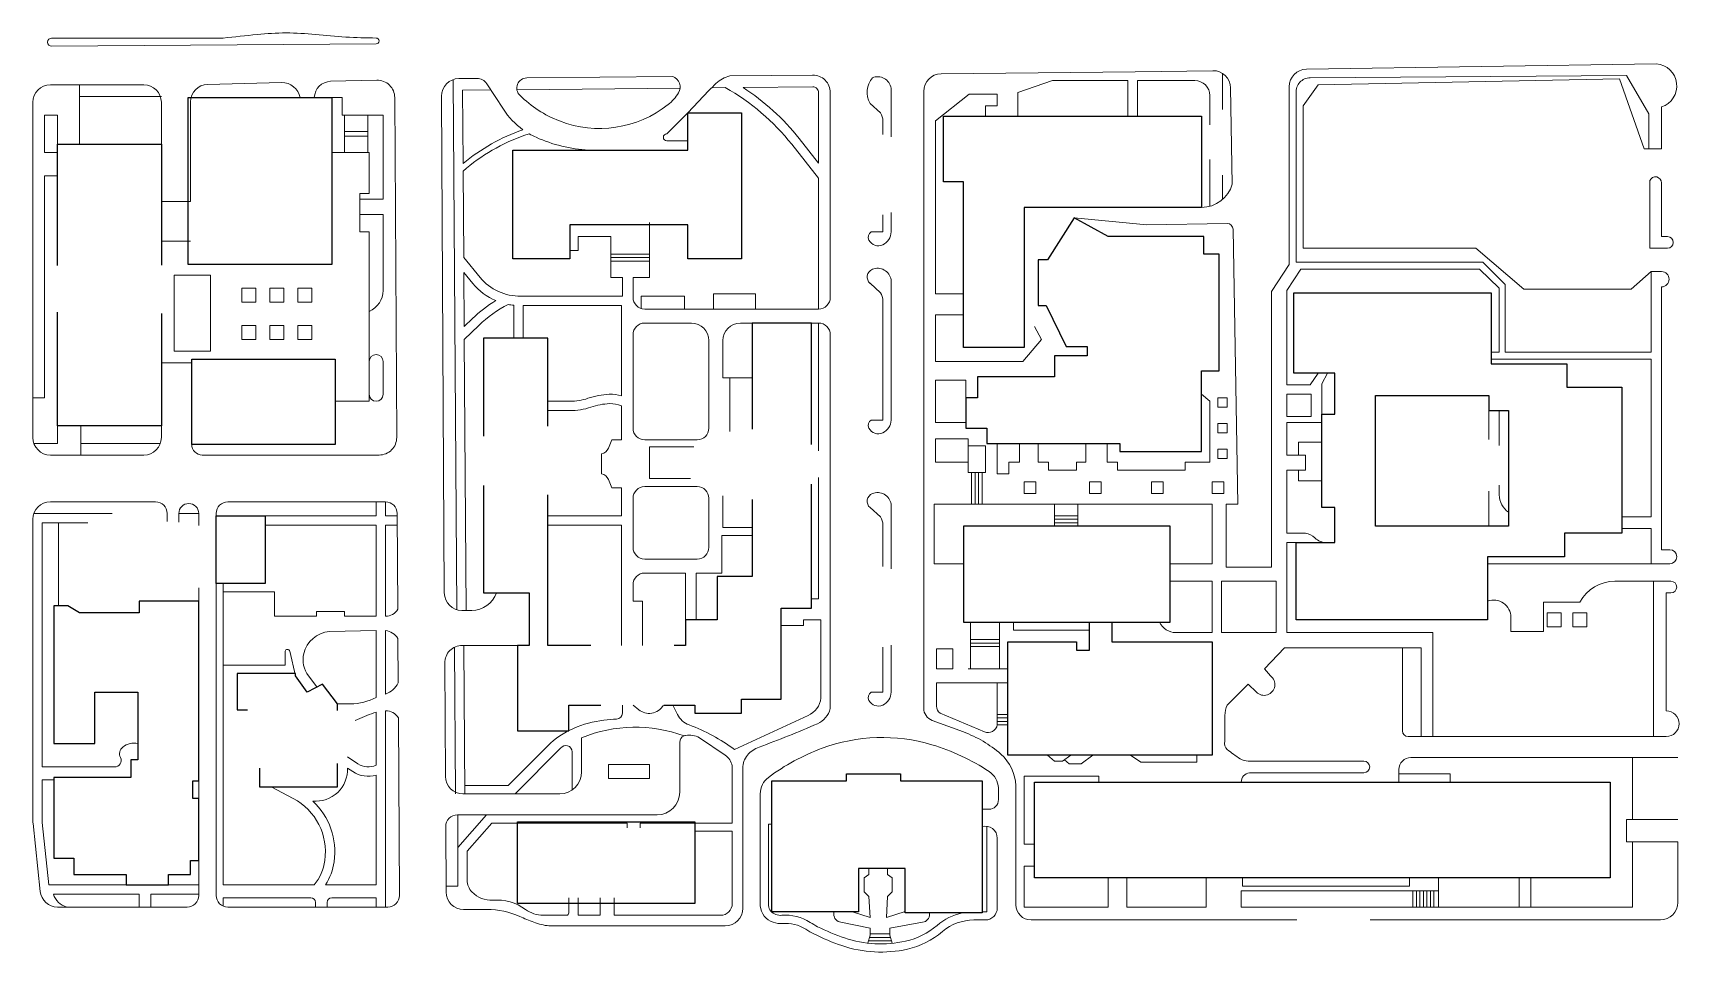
# Model space of a CAD drawing. Header units: feet. Extents: x 2817291 to 2825191, y 230718 to 237492.
# Drawn here: x 2818145 to 2819562, y 235271 to 236062 of the extents above; entities that cross this region are included whole.
import ezdxf

# ---------------------------------------------------------------- set-up
doc = ezdxf.new("R2010")
doc.units = ezdxf.units.FT
doc.layers.add('62', color=7, linetype='Continuous', lineweight=25)
doc.layers.add('63', color=7, linetype='Continuous', lineweight=13)

msp = doc.modelspace()

# ---------------------------------------------------------------- linework, layer by layer
at = {"layer": '62'}
for p, q in [((2818561.617, 235383.31), (2818714.38, 235383.31)), ((2818561.617, 235313.009), (2818561.617, 235383.31)), ((2818714.38, 235383.31), (2818714.38, 235313.009)), ((2818714.38, 235313.009), (2818561.617, 235313.009))]:
    msp.add_line(p, q, dxfattribs=at)
at = {"layer": '63'}
for p, q in [((2818308.353, 236057.701), (2818160.616, 236057.701)), ((2818160.616, 236050.666), (2818440.01, 236052.676)), ((2819093.271, 236028.556), (2818926.289, 236026.905)), ((2819160.231, 236029.597), (2819093.271, 236028.556)), ((2819542.122, 236035.538), (2819240.774, 236030.85)), ((2818240.012, 236017.5), (2818159.611, 236017.5)), ((2818184.736, 235966.245), (2818184.736, 236017.5)), ((2818358.582, 236019.378), (2818294.907, 236017.77)), ((2818440.558, 236021.448), (2818400.817, 236020.445)), ((2818509.437, 235565.877), (2818506.218, 236021.926)), ((2818526.739, 236022.956), (2818511.135, 236022.801)), ((2818549.557, 235996.395), (2818535.265, 236018.383)), ((2818701.748, 236014.635), (2818561.14, 236013.245)), ((2818695.284, 236024.622), (2818569.649, 236023.38)), ((2818740.505, 236015.018), (2818728.789, 236014.902)), ((2818815.738, 236025.812), (2818744.525, 236025.108)), ((2818815.837, 236015.763), (2818755.804, 236015.169)), ((2818883.223, 236014.485), (2818883.223, 235972.584)), ((2818992.415, 236010.796), (2819022.271, 236021.176)), ((2819022.271, 236021.176), (2819087.216, 236021.176)), ((2819087.216, 236021.176), (2819087.216, 235990.365)), ((2819095.527, 236021.176), (2819095.527, 235990.365)), ((2819144.66, 236021.176), (2819095.527, 236021.176)), ((2819168.647, 235996.255), (2819168.647, 236027.186)), ((2819176.965, 235932.044), (2819175.539, 236014.784)), ((2819225.933, 236015.777), (2819225.933, 235862.728)), ((2819237.994, 235999.41), (2819251.059, 236017.5)), ((2819516.383, 236025.541), (2819244.024, 236023.53)), ((2819251.059, 236017.5), (2819510.353, 236022.526)), ((2819510.353, 236022.526), (2819531.459, 235962.225)), ((2819535.479, 235992.375), (2819516.383, 236025.541)), ((2818144.535, 236002.425), (2818144.535, 235713.985)), ((2818255.087, 236007.45), (2818184.736, 236007.45)), ((2818255.087, 235966.245), (2818255.087, 236002.425)), ((2818280.213, 236002.7), (2818280.213, 235916.999)), ((2818386.745, 236006.445), (2818374.451, 236006.445)), ((2818401.82, 236006.445), (2818410.865, 236006.445)), ((2818410.865, 236006.445), (2818410.865, 235991.37)), ((2818457.712, 235714.073), (2818456.014, 236006.465)), ((2818496.209, 236007.639), (2818498.69, 235580.231)), ((2818538.749, 236013.024), (2818514.323, 236012.782)), ((2818514.768, 235949.7), (2818514.323, 236012.782)), ((2818726.44, 236012.475), (2818708.35, 235993.38)), ((2818820.912, 235950.038), (2818820.912, 236010.738)), ((2818830.962, 235834.587), (2818830.962, 236010.738)), ((2818874.178, 235993.38), (2818865.132, 236001.42)), ((2818911.363, 236011.831), (2818911.363, 235481.211)), ((2818950.559, 236009.46), (2818921.413, 235986.345)), ((2818974.679, 236009.46), (2818950.559, 236009.46)), ((2818974.679, 235999.41), (2818974.679, 236009.46)), ((2818992.415, 235990.365), (2818992.415, 236010.796)), ((2819157.701, 235982.996), (2819157.701, 236008.135)), ((2819231.964, 236010.465), (2819231.964, 235864.738)), ((2818154.586, 235991.37), (2818154.586, 235959.209)), ((2818165.641, 235991.37), (2818154.586, 235991.37)), ((2818165.641, 235966.245), (2818165.641, 235991.37)), ((2818410.865, 235991.37), (2818446.041, 235991.37)), ((2818412.875, 235991.37), (2818412.875, 235959.209)), ((2818432.975, 235991.37), (2818432.975, 235959.209)), ((2818446.041, 235991.37), (2818446.041, 235919.009)), ((2818708.35, 235993.38), (2818690.26, 235975.29)), ((2818876.188, 235974.591), (2818876.188, 235986.345)), ((2818921.413, 235986.345), (2818921.413, 235837.602)), ((2818964.629, 235999.41), (2818974.679, 235999.41)), ((2818964.629, 235990.365), (2818964.629, 235999.41)), ((2819237.994, 235876.798), (2819237.994, 235999.41)), ((2819535.479, 235962.225), (2819535.479, 235992.375)), ((2819546.534, 235962.225), (2819546.534, 235998.377)), ((2818432.975, 235977.3), (2818412.875, 235977.3)), ((2818412.875, 235973.28), (2818432.975, 235973.28)), ((2818820.912, 235950.038), (2818804.096, 235971.241)), ((2818154.586, 235959.209), (2818165.641, 235959.209)), ((2818165.641, 235959.209), (2818165.641, 235966.245)), ((2818255.087, 235916.999), (2818255.087, 235966.245)), ((2818433.98, 235959.209), (2818401.82, 235959.209)), ((2818433.98, 235924.034), (2818433.98, 235959.209)), ((2818708.35, 235961.22), (2818622.923, 235961.22)), ((2818690.26, 235969.26), (2818708.35, 235969.26)), ((2818708.35, 235969.26), (2818708.35, 235961.22)), ((2818820.912, 235937.099), (2818797.796, 235966.245)), ((2819531.459, 235962.225), (2819546.534, 235962.225)), ((2818514.815, 235943.139), (2818515.34, 235868.758)), ((2819157.701, 235912.921), (2819157.701, 235953.056)), ((2818154.586, 235939.109), (2818165.641, 235939.109)), ((2818154.586, 235748.156), (2818154.586, 235939.109)), ((2818820.912, 235824.537), (2818820.912, 235937.099)), ((2819168.647, 235918.792), (2819168.647, 235939.797)), ((2819536.484, 235935.089), (2819536.484, 235876.798)), ((2819546.534, 235886.848), (2819546.534, 235933.079)), ((2818280.213, 235916.999), (2818255.087, 235916.999)), ((2818425.94, 235924.034), (2818433.98, 235924.034)), ((2818425.94, 235890.868), (2818425.94, 235924.034)), ((2818446.041, 235919.009), (2818425.94, 235919.009)), ((2818425.94, 235905.944), (2818446.041, 235905.944)), ((2818446.041, 235905.944), (2818446.041, 235840.617)), ((2818876.188, 235890.868), (2818876.188, 235905.638)), ((2818883.223, 235907.644), (2818883.223, 235890.868)), ((2819103.321, 235896.898), (2819041.01, 235902.929)), ((2818433.98, 235890.868), (2818425.94, 235890.868)), ((2818433.98, 235745.141), (2818433.98, 235890.868)), ((2818613.878, 235886.848), (2818613.878, 235874.788)), ((2818642.019, 235886.848), (2818613.878, 235886.848)), ((2818642.019, 235851.673), (2818642.019, 235886.848)), ((2818675.184, 235898.908), (2818675.184, 235851.673)), ((2818866.138, 235890.868), (2818876.188, 235890.868)), ((2819172.525, 235898.092), (2819103.321, 235896.898)), ((2819181.713, 235656.699), (2819177.636, 235893.154)), ((2819551.559, 235886.848), (2819546.534, 235886.848)), ((2818255.087, 235882.828), (2818280.213, 235882.828)), ((2818613.878, 235874.788), (2818606.843, 235874.788)), ((2819386.736, 235876.798), (2819237.994, 235876.798)), ((2819427.942, 235841.622), (2819386.736, 235876.798)), ((2819536.484, 235876.798), (2819551.559, 235876.798)), ((2818515.34, 235868.758), (2818529.457, 235851.673)), ((2818642.019, 235871.773), (2818675.184, 235871.773)), ((2818642.019, 235868.758), (2818675.184, 235868.758)), ((2818642.019, 235865.743), (2818675.184, 235865.743)), ((2819225.933, 235862.728), (2819210.858, 235839.613)), ((2819223.923, 235840.617), (2819235.984, 235858.708)), ((2819231.964, 235864.738), (2819392.766, 235864.738)), ((2819235.984, 235858.708), (2819389.751, 235858.708)), ((2819389.751, 235858.708), (2819406.836, 235842.628)), ((2819392.766, 235864.738), (2819411.862, 235845.643)), ((2818266.143, 235853.683), (2818297.298, 235853.683)), ((2818266.143, 235788.357), (2818266.143, 235853.683)), ((2818297.298, 235853.683), (2818297.298, 235788.357)), ((2818515.429, 235856.027), (2818523.259, 235846.551)), ((2818515.758, 235809.457), (2818515.429, 235856.027)), ((2818652.069, 235851.673), (2818642.019, 235851.673)), ((2818652.069, 235835.592), (2818652.069, 235851.673)), ((2818675.184, 235851.673), (2818661.114, 235851.673)), ((2818661.114, 235851.673), (2818661.114, 235834.587)), ((2818874.178, 235838.607), (2818865.132, 235846.648)), ((2818883.223, 235849.663), (2818883.223, 235729.061)), ((2819411.862, 235845.643), (2819411.862, 235787.352)), ((2819537.489, 235856.698), (2819520.403, 235841.622)), ((2819537.489, 235787.352), (2819537.489, 235856.698)), ((2819546.534, 235856.698), (2819537.489, 235856.698)), ((2818324.433, 235842.628), (2818324.433, 235830.567)), ((2818336.494, 235842.628), (2818324.433, 235842.628)), ((2818324.433, 235830.567), (2818336.494, 235830.567)), ((2818336.494, 235830.567), (2818336.494, 235842.628)), ((2818348.554, 235842.628), (2818348.554, 235830.567)), ((2818360.614, 235842.628), (2818348.554, 235842.628)), ((2818348.554, 235830.567), (2818360.614, 235830.567)), ((2818360.614, 235830.567), (2818360.614, 235842.628)), ((2818372.674, 235842.628), (2818372.674, 235830.567)), ((2818384.734, 235842.628), (2818372.674, 235842.628)), ((2818372.674, 235830.567), (2818384.734, 235830.567)), ((2818384.734, 235830.567), (2818384.734, 235842.628)), ((2818564.632, 235835.592), (2818652.069, 235835.592)), ((2818668.149, 235835.592), (2818668.149, 235825)), ((2818705.335, 235835.592), (2818668.149, 235835.592)), ((2818705.335, 235824.537), (2818705.335, 235835.592)), ((2818730.46, 235837.602), (2818730.46, 235824.537)), ((2818766.641, 235837.602), (2818730.46, 235837.602)), ((2818766.641, 235824.537), (2818766.641, 235837.602)), ((2818876.188, 235729.061), (2818876.188, 235831.572)), ((2818921.413, 235837.602), (2818945.534, 235837.602)), ((2819210.858, 235839.613), (2819210.858, 235602.429)), ((2819223.923, 235759.211), (2819223.923, 235840.617)), ((2819406.836, 235842.628), (2819406.836, 235787.352)), ((2819520.403, 235841.622), (2819427.942, 235841.622)), ((2819546.534, 235617.504), (2819546.534, 235843.633)), ((2818515.758, 235809.457), (2818522.897, 235816.28)), ((2818558.527, 235827.79), (2818558.527, 235799.412)), ((2818566.567, 235827.552), (2818566.567, 235799.412)), ((2818566.567, 235827.552), (2818651.064, 235827.552)), ((2818651.064, 235749.742), (2818651.064, 235827.552)), ((2818671.164, 235824.537), (2818820.912, 235824.537)), ((2818921.413, 235819.512), (2818921.413, 235779.312)), ((2818945.534, 235819.512), (2818921.413, 235819.512)), ((2818324.433, 235810.467), (2818324.433, 235798.407)), ((2818336.494, 235810.467), (2818324.433, 235810.467)), ((2818336.494, 235798.407), (2818336.494, 235810.467)), ((2818348.554, 235810.467), (2818348.554, 235798.407)), ((2818360.614, 235810.467), (2818348.554, 235810.467)), ((2818360.614, 235798.407), (2818360.614, 235810.467)), ((2818372.674, 235810.467), (2818372.674, 235798.407)), ((2818384.734, 235810.467), (2818372.674, 235810.467)), ((2818384.734, 235798.407), (2818384.734, 235810.467)), ((2818515.836, 235798.41), (2818528.452, 235810.467)), ((2818661.114, 235802.427), (2818661.114, 235722.026)), ((2818711.365, 235812.477), (2818671.164, 235812.477)), ((2818763.626, 235812.477), (2818753.576, 235812.477)), ((2818820.912, 235812.477), (2818814.882, 235812.477)), ((2818820.912, 235702.434), (2818820.912, 235812.477)), ((2818830.962, 235485.847), (2818830.962, 235802.427)), ((2819012.87, 235798.407), (2819006.84, 235809.462)), ((2818297.298, 235788.357), (2818266.143, 235788.357)), ((2818324.433, 235798.407), (2818336.494, 235798.407)), ((2818348.554, 235798.407), (2818360.614, 235798.407)), ((2818372.674, 235798.407), (2818384.734, 235798.407)), ((2818517.482, 235565.243), (2818515.836, 235798.41)), ((2818726.44, 235722.026), (2818726.44, 235797.402)), ((2818738.5, 235797.402), (2818738.5, 235765.241)), ((2818996.79, 235779.312), (2819012.87, 235798.407)), ((2819399.801, 235787.352), (2819406.836, 235787.352)), ((2819411.862, 235787.352), (2819537.489, 235787.352)), ((2818255.087, 235778.306), (2818281.218, 235778.306)), ((2818255.087, 235724.035), (2818255.087, 235778.306)), ((2818281.218, 235778.306), (2818281.218, 235707.955)), ((2818446.041, 235751.171), (2818446.041, 235779.312)), ((2818921.413, 235779.312), (2818996.79, 235779.312)), ((2819399.801, 235781.321), (2819537.489, 235781.321)), ((2819537.489, 235781.321), (2819537.489, 235645.644)), ((2818744.53, 235765.241), (2818738.5, 235765.241)), ((2818744.53, 235765.241), (2818763.626, 235765.241)), ((2818744.53, 235719.193), (2818744.53, 235765.241)), ((2818921.413, 235763.231), (2818921.413, 235727.051)), ((2818947.544, 235763.231), (2818921.413, 235763.231)), ((2818947.544, 235748.156), (2818947.544, 235763.231)), ((2819244.024, 235759.211), (2819223.923, 235759.211)), ((2819251.059, 235769.261), (2819244.024, 235759.211)), ((2819254.074, 235760.216), (2819259.099, 235769.261)), ((2819254.074, 235734.086), (2819254.074, 235760.216)), ((2818144.535, 235748.156), (2818154.586, 235748.156)), ((2818404.835, 235745.141), (2818433.98, 235745.141)), ((2818587.748, 235745.141), (2818606.843, 235745.141)), ((2819157.592, 235745.141), (2819150.557, 235751.171)), ((2819157.592, 235692.88), (2819157.592, 235745.141)), ((2819164.627, 235748.156), (2819164.627, 235740.116)), ((2819172.668, 235748.156), (2819164.627, 235748.156)), ((2819172.668, 235740.116), (2819172.668, 235748.156)), ((2819223.923, 235751.171), (2819245.029, 235751.171)), ((2819223.923, 235732.076), (2819223.923, 235751.171)), ((2819245.029, 235751.171), (2819245.029, 235732.076)), ((2818587.748, 235737.101), (2818606.843, 235737.101)), ((2818651.064, 235711.975), (2818651.064, 235741.121)), ((2819164.627, 235740.116), (2819172.668, 235740.116)), ((2819245.029, 235732.076), (2819223.923, 235732.076)), ((2819397.791, 235737.101), (2819397.791, 235712.348)), ((2819406.836, 235737.101), (2819406.836, 235706.994)), ((2818165.641, 235724.035), (2818165.641, 235708.96)), ((2818185.741, 235724.035), (2818185.741, 235698.91)), ((2818255.087, 235713.985), (2818255.087, 235724.035)), ((2818866.138, 235729.061), (2818876.188, 235729.061)), ((2818921.413, 235727.051), (2818947.544, 235727.051)), ((2819164.627, 235726.046), (2819164.627, 235718.005)), ((2819172.668, 235726.046), (2819164.627, 235726.046)), ((2819164.627, 235718.005), (2819172.668, 235718.005)), ((2819172.668, 235718.005), (2819172.668, 235726.046)), ((2819223.923, 235698.91), (2819223.923, 235727.051)), ((2819223.923, 235727.051), (2819254.074, 235727.051)), ((2818145.398, 235708.96), (2818165.641, 235708.96)), ((2818185.741, 235708.96), (2818254.225, 235708.96)), ((2818643.024, 235711.975), (2818640.009, 235704.94)), ((2818651.064, 235711.975), (2818643.024, 235711.975)), ((2818671.164, 235711.975), (2818716.39, 235711.975)), ((2818675.184, 235705.945), (2818713.483, 235705.945)), ((2818675.184, 235678.81), (2818675.184, 235705.945)), ((2818921.413, 235712.98), (2818921.413, 235692.88)), ((2818949.554, 235712.98), (2818921.413, 235712.98)), ((2818949.554, 235692.88), (2818949.554, 235712.98)), ((2818949.554, 235683.835), (2818949.554, 235706.95)), ((2818949.554, 235706.95), (2818964.629, 235706.95)), ((2818964.629, 235706.95), (2818964.629, 235683.835)), ((2818974.679, 235708.96), (2818974.679, 235682.83)), ((2818993.775, 235692.88), (2818993.775, 235708.96)), ((2819009.855, 235708.96), (2819009.855, 235692.88)), ((2819051.061, 235692.88), (2819051.061, 235708.96)), ((2819069.151, 235708.96), (2819069.151, 235692.88)), ((2819164.627, 235703.935), (2819164.627, 235695.895)), ((2819172.668, 235703.935), (2819164.627, 235703.935)), ((2819172.668, 235695.895), (2819172.668, 235703.935)), ((2819233.974, 235709.965), (2819233.974, 235698.91)), ((2819254.074, 235709.965), (2819233.974, 235709.965)), ((2818159.611, 235698.91), (2818240.012, 235698.91)), ((2818290.263, 235698.91), (2818442.637, 235698.91)), ((2818633.979, 235682.83), (2818633.979, 235699.915)), ((2818921.413, 235692.88), (2818949.554, 235692.88)), ((2818984.729, 235692.88), (2818993.775, 235692.88)), ((2818984.729, 235682.83), (2818984.729, 235692.88)), ((2819009.855, 235692.88), (2819018.9, 235692.88)), ((2819018.9, 235692.88), (2819018.9, 235685.845)), ((2819043.02, 235692.88), (2819051.061, 235692.88)), ((2819043.02, 235685.845), (2819043.02, 235692.88)), ((2819069.151, 235692.88), (2819078.196, 235692.88)), ((2819078.196, 235692.88), (2819078.196, 235685.845)), ((2819136.487, 235692.88), (2819157.592, 235692.88)), ((2819136.487, 235685.845), (2819136.487, 235692.88)), ((2819164.627, 235695.895), (2819172.668, 235695.895)), ((2819240.004, 235698.91), (2819223.923, 235698.91)), ((2819240.004, 235685.845), (2819240.004, 235698.91)), ((2818643.024, 235670.77), (2818640.009, 235677.805)), ((2818710.46, 235678.81), (2818675.184, 235678.81)), ((2818820.912, 235575.293), (2818820.912, 235679.459)), ((2818964.629, 235683.835), (2818949.554, 235683.835)), ((2818952.569, 235683.835), (2818952.569, 235656.699)), ((2818955.584, 235683.835), (2818955.584, 235656.699)), ((2818958.599, 235683.835), (2818958.599, 235656.699)), ((2818961.614, 235683.835), (2818961.614, 235656.699)), ((2818974.679, 235682.83), (2818984.729, 235682.83)), ((2818997.795, 235675.795), (2818997.795, 235665.745)), ((2819007.845, 235675.795), (2818997.795, 235675.795)), ((2819007.845, 235665.745), (2819007.845, 235675.795)), ((2819018.9, 235685.845), (2819043.02, 235685.845)), ((2819054.076, 235675.795), (2819054.076, 235665.745)), ((2819064.126, 235675.795), (2819054.076, 235675.795)), ((2819064.126, 235665.745), (2819064.126, 235675.795)), ((2819078.196, 235685.845), (2819136.487, 235685.845)), ((2819107.342, 235675.795), (2819107.342, 235665.745)), ((2819117.392, 235675.795), (2819107.342, 235675.795)), ((2819117.392, 235665.745), (2819117.392, 235675.795)), ((2819159.602, 235675.795), (2819159.602, 235665.745)), ((2819169.653, 235675.795), (2819159.602, 235675.795)), ((2819169.653, 235665.745), (2819169.653, 235675.795)), ((2819223.923, 235685.845), (2819240.004, 235685.845)), ((2819223.923, 235631.574), (2819223.923, 235685.845)), ((2819233.974, 235685.845), (2819233.974, 235676.8)), ((2819233.974, 235676.8), (2819254.074, 235676.8)), ((2818651.064, 235670.77), (2818643.024, 235670.77)), ((2818651.064, 235646.649), (2818651.064, 235670.77)), ((2818661.114, 235661.725), (2818661.114, 235619.514)), ((2818716.39, 235671.775), (2818671.164, 235671.775)), ((2818726.44, 235619.514), (2818726.44, 235661.725)), ((2818738.5, 235636.599), (2818738.5, 235663.826)), ((2818997.795, 235665.745), (2819007.845, 235665.745)), ((2819054.076, 235665.745), (2819064.126, 235665.745)), ((2819107.342, 235665.745), (2819117.392, 235665.745)), ((2819159.602, 235665.745), (2819169.653, 235665.745)), ((2819397.791, 235667.741), (2819397.791, 235637.604)), ((2819406.836, 235673.067), (2819406.836, 235664.74)), ((2818212.702, 235648.659), (2818145.398, 235648.659)), ((2818250.062, 235658.709), (2818159.611, 235658.709)), ((2818260.112, 235641.62), (2818260.112, 235648.659)), ((2818287.248, 235648.659), (2818270.163, 235648.659)), ((2818270.163, 235648.659), (2818270.163, 235641.115)), ((2818287.248, 235638.246), (2818287.248, 235648.659)), ((2818302.323, 235648.659), (2818302.323, 235320.019)), ((2818448.041, 235658.709), (2818312.373, 235658.709)), ((2818344.534, 235646.649), (2818440.01, 235646.649)), ((2818440.01, 235658.709), (2818440.01, 235646.649)), ((2818448.051, 235658.709), (2818448.051, 235646.649)), ((2818448.051, 235646.649), (2818458.103, 235646.649)), ((2818458.57, 235566.245), (2818458.091, 235648.718)), ((2818587.748, 235646.649), (2818651.064, 235646.649)), ((2818874.178, 235645.644), (2818865.132, 235653.684)), ((2818883.223, 235656.699), (2818883.223, 235601.114)), ((2818920.408, 235656.699), (2819159.602, 235656.699)), ((2818920.408, 235605.444), (2818920.408, 235656.699)), ((2819023.925, 235656.699), (2819023.925, 235637.604)), ((2819023.925, 235646.649), (2819044.025, 235646.649)), ((2819044.025, 235656.699), (2819044.025, 235637.604)), ((2819159.602, 235656.699), (2819159.602, 235605.444)), ((2819171.663, 235656.699), (2819181.713, 235656.699)), ((2819171.663, 235602.429), (2819171.663, 235656.699)), ((2819537.489, 235645.644), (2819512.363, 235645.644)), ((2818144.535, 235643.634), (2818144.535, 235383.624)), ((2818191.804, 235640.619), (2818152.576, 235640.619)), ((2818152.576, 235640.619), (2818152.576, 235430.571)), ((2818166.646, 235640.619), (2818166.646, 235569.263)), ((2818344.534, 235638.609), (2818440.01, 235638.609)), ((2818440.01, 235638.609), (2818440.01, 235560.218)), ((2818448.051, 235638.609), (2818458.103, 235638.609)), ((2818448.051, 235638.609), (2818448.051, 235560.218)), ((2818587.748, 235638.609), (2818651.064, 235638.609)), ((2818651.064, 235535.092), (2818651.064, 235638.609)), ((2818763.626, 235636.599), (2818738.5, 235636.599)), ((2818876.188, 235602.895), (2818876.188, 235638.609)), ((2819023.925, 235643.634), (2819044.025, 235643.634)), ((2819023.925, 235640.619), (2819044.025, 235640.619)), ((2819240.004, 235631.574), (2819223.923, 235631.574)), ((2818737.495, 235629.564), (2818763.626, 235629.564)), ((2818737.495, 235597.403), (2818737.495, 235629.564)), ((2819223.923, 235623.534), (2819223.923, 235546.148)), ((2819231.964, 235623.534), (2819223.923, 235623.534)), ((2819553.569, 235617.504), (2819546.534, 235617.504)), ((2818671.164, 235609.464), (2818716.39, 235609.464)), ((2818945.534, 235605.444), (2818920.408, 235605.444)), ((2819159.602, 235605.444), (2819123.422, 235605.444)), ((2819396.786, 235605.444), (2819553.569, 235605.444)), ((2819396.786, 235573.283), (2819396.786, 235605.444)), ((2818706.34, 235597.403), (2818671.164, 235597.403)), ((2818706.34, 235557.203), (2818706.34, 235597.403)), ((2818715.385, 235597.403), (2818737.495, 235597.403)), ((2818715.385, 235557.203), (2818715.385, 235597.403)), ((2819123.422, 235590.368), (2819159.602, 235590.368)), ((2819159.602, 235590.368), (2819159.602, 235546.148)), ((2819167.643, 235590.368), (2819214.878, 235590.368)), ((2819167.643, 235546.148), (2819167.643, 235590.368)), ((2819210.858, 235602.429), (2819171.663, 235602.429)), ((2819214.878, 235590.368), (2819214.878, 235546.148)), ((2819554.574, 235590.368), (2819506.333, 235590.368)), ((2819539.499, 235590.368), (2819539.499, 235456.701)), ((2818287.248, 235320.019), (2818287.248, 235584.701)), ((2818308.353, 235588.358), (2818308.353, 235581.323)), ((2818308.353, 235581.323), (2818352.574, 235581.323)), ((2818308.353, 235518.007), (2818308.353, 235581.323)), ((2818352.574, 235581.323), (2818352.574, 235560.218)), ((2818543.527, 235580.318), (2818571.668, 235580.318)), ((2818571.668, 235580.318), (2818571.668, 235535.092)), ((2818661.114, 235587.353), (2818661.114, 235573.283)), ((2818814.882, 235575.293), (2818820.912, 235575.293)), ((2819550.554, 235580.318), (2819554.574, 235580.318)), ((2819550.554, 235478.812), (2819550.554, 235580.318)), ((2818388.755, 235564.238), (2818412.875, 235564.238)), ((2818388.755, 235560.218), (2818388.755, 235564.238)), ((2818412.875, 235564.238), (2818412.875, 235560.218)), ((2818513.765, 235565.243), (2818522.422, 235565.243)), ((2818661.114, 235573.283), (2818669.154, 235573.283)), ((2818669.154, 235573.283), (2818669.154, 235535.092)), ((2819445.027, 235572.278), (2819445.027, 235547.153)), ((2819476.183, 235572.278), (2819445.027, 235572.278)), ((2819448.042, 235563.233), (2819448.042, 235551.173)), ((2819460.102, 235563.233), (2819448.042, 235563.233)), ((2819460.102, 235551.173), (2819460.102, 235563.233)), ((2819470.153, 235563.233), (2819470.153, 235551.173)), ((2819482.213, 235563.233), (2819470.153, 235563.233)), ((2819482.213, 235551.173), (2819482.213, 235563.233)), ((2818352.574, 235560.218), (2818388.755, 235560.218)), ((2818399.81, 235547.153), (2818440.01, 235548.046)), ((2818412.875, 235560.218), (2818440.01, 235560.218)), ((2818440.01, 235548.046), (2818440.01, 235490.437)), ((2818448.051, 235547.941), (2818448.051, 235493.211)), ((2818807.846, 235552.178), (2818788.751, 235552.178)), ((2818807.846, 235557.203), (2818807.846, 235552.178)), ((2818822.922, 235557.203), (2818807.846, 235557.203)), ((2818822.922, 235489.867), (2818822.922, 235557.203)), ((2818951.564, 235514.992), (2818951.564, 235555.193)), ((2818976.689, 235514.992), (2818976.689, 235555.193)), ((2818988.75, 235555.193), (2818988.75, 235548.158)), ((2818988.75, 235548.158), (2819054.076, 235548.158)), ((2819159.602, 235546.148), (2819128.447, 235546.148)), ((2819214.878, 235546.148), (2819167.643, 235546.148)), ((2819223.923, 235546.148), (2819349.551, 235546.148)), ((2819349.551, 235546.148), (2819349.551, 235456.701)), ((2819416.887, 235547.153), (2819416.887, 235559.213)), ((2819445.027, 235547.153), (2819416.887, 235547.153)), ((2819448.042, 235551.173), (2819460.102, 235551.173)), ((2819470.153, 235551.173), (2819482.213, 235551.173)), ((2818458.937, 235502.931), (2818458.716, 235541.12)), ((2818508.427, 235407.455), (2818507.537, 235533.582)), ((2818561.617, 235535.092), (2818514.115, 235535.092)), ((2818516.468, 235407.455), (2818515.567, 235535.092)), ((2818571.668, 235535.092), (2818561.617, 235535.092)), ((2818876.188, 235494.892), (2818876.188, 235533.621)), ((2818883.223, 235535.401), (2818883.223, 235494.892)), ((2818922.418, 235532.077), (2818936.489, 235532.077)), ((2818922.418, 235514.992), (2818922.418, 235532.077)), ((2818936.489, 235532.077), (2818936.489, 235514.992)), ((2818951.564, 235540.117), (2818976.689, 235540.117)), ((2818951.564, 235537.102), (2818976.689, 235537.102)), ((2818951.564, 235534.087), (2818976.689, 235534.087)), ((2819204.828, 235514.992), (2819221.913, 235533.082)), ((2819221.913, 235533.082), (2819323.42, 235533.082)), ((2819323.42, 235533.082), (2819339.5, 235533.082)), ((2819323.42, 235533.082), (2819323.42, 235461.726)), ((2819339.5, 235533.082), (2819339.5, 235456.701)), ((2818308.353, 235518.007), (2818308.353, 235329.064)), ((2818361.619, 235518.007), (2818308.353, 235518.007)), ((2818361.619, 235530.067), (2818361.619, 235518.007)), ((2818370.664, 235508.962), (2818365.639, 235530.067)), ((2818499.04, 235519.93), (2818499.606, 235422.443)), ((2818389.045, 235499.377), (2818381.719, 235508.962)), ((2818936.489, 235514.992), (2818922.418, 235514.992)), ((2818949.554, 235514.992), (2818983.724, 235514.992)), ((2819209.853, 235508.962), (2819204.828, 235514.992)), ((2818866.138, 235494.892), (2818876.188, 235494.892)), ((2818922.418, 235502.932), (2818922.418, 235482.832)), ((2818983.724, 235502.932), (2818922.418, 235502.932)), ((2818974.679, 235466.751), (2818974.679, 235502.932)), ((2819172.668, 235483.837), (2819190.758, 235501.927)), ((2819190.758, 235501.927), (2819197.793, 235494.892)), ((2818406.845, 235484.842), (2818417.9, 235484.842)), ((2818440.01, 235477.553), (2818440.01, 235432.127)), ((2818448.051, 235478.878), (2818448.051, 235309.969)), ((2818652.069, 235476.801), (2818652.069, 235483.837)), ((2818661.114, 235483.837), (2818666.139, 235479.817)), ((2818695.285, 235483.837), (2818699.305, 235475.796)), ((2818830.962, 235480.821), (2818830.962, 235485.847)), ((2818925.433, 235476.801), (2818963.624, 235460.721)), ((2818974.679, 235475.796), (2818983.724, 235475.796)), ((2818422.03, 235470.418), (2818431.97, 235474.791)), ((2818459.999, 235320.077), (2818459.112, 235472.781)), ((2818748.551, 235445.646), (2818811.867, 235474.791)), ((2818918.709, 235470.656), (2818945.534, 235460.721)), ((2818974.679, 235472.781), (2818983.724, 235472.781)), ((2818974.679, 235469.766), (2818983.724, 235469.766)), ((2818974.679, 235466.751), (2818983.724, 235466.751)), ((2819170.658, 235452.681), (2819170.658, 235474.791)), ((2818553.577, 235414.484), (2818587.748, 235448.661)), ((2818616.893, 235426.295), (2818616.893, 235455.696)), ((2818701.315, 235451.676), (2818701.315, 235408.81)), ((2818718.4, 235455.696), (2818740.51, 235440.621)), ((2819328.445, 235456.701), (2819339.5, 235456.701)), ((2819339.5, 235456.701), (2819550.554, 235456.701)), ((2818415.325, 235439.271), (2818424.37, 235433.24)), ((2818598.803, 235446.651), (2818559.607, 235407.455)), ((2818608.673, 235410.734), (2818608.673, 235443.636)), ((2819017.895, 235440.621), (2819023.925, 235435.596)), ((2819023.925, 235435.596), (2819030.96, 235435.596)), ((2819030.96, 235435.596), (2819037.995, 235440.621)), ((2819032.472, 235436.676), (2819036.544, 235433.283)), ((2819036.544, 235433.283), (2819046.817, 235433.283)), ((2819046.817, 235433.283), (2819057.091, 235440.621)), ((2819098.296, 235434.591), (2819089.251, 235440.621)), ((2819146.537, 235434.591), (2819098.296, 235434.591)), ((2819146.537, 235440.621), (2819146.537, 235434.591)), ((2819290.255, 235435.596), (2819190.758, 235435.596)), ((2819560.604, 235438.611), (2819330.699, 235438.611)), ((2819521.408, 235385.345), (2819521.408, 235438.611)), ((2818152.576, 235430.571), (2818214.887, 235430.571)), ((2818152.576, 235419.516), (2818162.626, 235419.516)), ((2818152.576, 235419.516), (2818152.576, 235383.624)), ((2818415.273, 235429.642), (2818419.91, 235426.551)), ((2818440.01, 235423.535), (2818440.01, 235329.064)), ((2818640.009, 235432.581), (2818675.184, 235432.581)), ((2818640.009, 235420.521), (2818640.009, 235432.581)), ((2818675.184, 235420.521), (2818640.009, 235420.521)), ((2818675.184, 235432.581), (2818675.184, 235420.521)), ((2818746.541, 235431.576), (2818746.541, 235382.33)), ((2818755.586, 235308.964), (2818755.586, 235429.566)), ((2818997.795, 235422.53), (2818997.795, 235364.24)), ((2819062.116, 235422.53), (2818997.795, 235422.53)), ((2819062.116, 235417.505), (2819062.116, 235422.53)), ((2819191.763, 235425.546), (2819290.255, 235425.546)), ((2819320.405, 235428.317), (2819320.405, 235417.505)), ((2819320.405, 235424.541), (2819364.626, 235424.541)), ((2819364.626, 235424.541), (2819364.626, 235417.505)), ((2818349.559, 235413.485), (2818368.654, 235403.435)), ((2818514.681, 235407.455), (2818598.053, 235407.455)), ((2818516.418, 235414.484), (2818553.577, 235414.484)), ((2818770.661, 235407.455), (2818770.661, 235310.974)), ((2818975.684, 235402.43), (2818975.684, 235412.48)), ((2818990.76, 235414.49), (2818990.76, 235311.877)), ((2819320.405, 235417.505), (2819184.728, 235417.505)), ((2818961.614, 235379.315), (2818961.614, 235394.103)), ((2818961.614, 235394.103), (2818967.357, 235394.103)), ((2818144.618, 235382.046), (2818150.785, 235323.466)), ((2818152.614, 235382.887), (2818158.28, 235329.064)), ((2818499.857, 235379.257), (2818500.184, 235322.946)), ((2818681.869, 235389.365), (2818509.907, 235389.365)), ((2818534.979, 235389.365), (2818510.362, 235361.23)), ((2818510.362, 235389.365), (2818510.362, 235328.052)), ((2818539.507, 235382.33), (2818518.402, 235358.209)), ((2818656.089, 235382.33), (2818539.507, 235382.33)), ((2818656.089, 235378.31), (2818656.089, 235382.33)), ((2818667.144, 235382.33), (2818667.144, 235378.31)), ((2818746.541, 235382.33), (2818667.144, 235382.33)), ((2818777.696, 235381.325), (2818780.711, 235381.325)), ((2818777.696, 235381.325), (2818777.696, 235311.348)), ((2818965.634, 235379.574), (2818965.634, 235305.949)), ((2819516.383, 235385.345), (2819560.604, 235385.345)), ((2819516.383, 235366.25), (2819516.383, 235385.345)), ((2818746.541, 235375.295), (2818714.38, 235375.295)), ((2818746.541, 235312.984), (2818746.541, 235375.295)), ((2818974.679, 235309.208), (2818974.679, 235369.265)), ((2818997.795, 235364.24), (2819006.84, 235364.24)), ((2819560.604, 235366.25), (2819516.383, 235366.25)), ((2819521.408, 235309.969), (2819521.408, 235366.25)), ((2819560.604, 235336.099), (2819560.604, 235366.25)), ((2818518.402, 235358.209), (2818518.402, 235333.084)), ((2818860.107, 235335.094), (2818864.127, 235338.109)), ((2818860.107, 235323.034), (2818860.107, 235335.094)), ((2818864.127, 235338.109), (2818864.127, 235343.134)), ((2818880.208, 235338.109), (2818880.208, 235343.134)), ((2818884.228, 235335.094), (2818880.208, 235338.109)), ((2818884.228, 235323.034), (2818884.228, 235335.094)), ((2818997.795, 235345.144), (2818997.795, 235309.969)), ((2819006.84, 235345.144), (2818997.795, 235345.144)), ((2819070.156, 235309.969), (2819070.156, 235335.094)), ((2819086.236, 235335.094), (2819086.236, 235309.969)), ((2819154.577, 235309.969), (2819154.577, 235335.094)), ((2819185.733, 235335.094), (2819185.733, 235328.059)), ((2819329.45, 235328.059), (2819329.45, 235335.094)), ((2819354.576, 235335.094), (2819354.576, 235309.969)), ((2819423.922, 235309.969), (2819423.922, 235335.094)), ((2819433.972, 235309.969), (2819433.972, 235335.094)), ((2819560.604, 235313.989), (2819560.604, 235336.099)), ((2818158.28, 235329.064), (2818224.937, 235329.064)), ((2818162.146, 235321.024), (2818235.992, 235321.024)), ((2818235.992, 235321.024), (2818235.992, 235309.969)), ((2818246.042, 235321.024), (2818287.248, 235321.024)), ((2818246.042, 235309.969), (2818246.042, 235321.024)), ((2818261.117, 235329.064), (2818287.248, 235329.064)), ((2818308.353, 235329.064), (2818386.745, 235329.064)), ((2818396.525, 235329.064), (2818440.01, 235329.064)), ((2818500.154, 235328.052), (2818510.362, 235328.052)), ((2818864.127, 235319.014), (2818860.107, 235323.034)), ((2818880.208, 235319.014), (2818884.228, 235323.034)), ((2819184.728, 235324.039), (2819354.576, 235324.039)), ((2819184.728, 235309.969), (2819184.728, 235324.039)), ((2819185.733, 235328.059), (2819329.45, 235328.059)), ((2819332.465, 235324.039), (2819332.465, 235309.969)), ((2819335.48, 235324.039), (2819335.48, 235309.969)), ((2819338.495, 235324.039), (2819338.495, 235309.969)), ((2819341.51, 235324.039), (2819341.51, 235309.969)), ((2819344.525, 235324.039), (2819344.525, 235309.969)), ((2819347.541, 235324.039), (2819347.541, 235309.969)), ((2819350.556, 235324.039), (2819350.556, 235309.969)), ((2818165.777, 235309.969), (2818277.198, 235309.969)), ((2818308.353, 235318.009), (2818308.353, 235310.808)), ((2818383.729, 235318.009), (2818308.353, 235318.009)), ((2818312.373, 235309.969), (2818449.949, 235309.969)), ((2818387.75, 235309.969), (2818387.75, 235313.989)), ((2818397.8, 235313.989), (2818397.8, 235309.969)), ((2818440.01, 235318.009), (2818401.82, 235318.009)), ((2818440.01, 235318.009), (2818440.01, 235309.969)), ((2818515.258, 235307.959), (2818535.487, 235307.959)), ((2818605.838, 235304.944), (2818605.838, 235318.009)), ((2818613.878, 235318.009), (2818613.878, 235302.934)), ((2818632.974, 235302.934), (2818632.974, 235318.009)), ((2818645.034, 235318.009), (2818645.034, 235302.934)), ((2818833.977, 235305.949), (2818833.977, 235303.939)), ((2818850.057, 235305.949), (2818865.132, 235300.924)), ((2818865.132, 235300.924), (2818864.127, 235319.014)), ((2818879.203, 235300.924), (2818880.208, 235319.014)), ((2818895.283, 235306.284), (2818879.203, 235300.924)), ((2818961.614, 235305.949), (2818965.634, 235305.949)), ((2818997.795, 235309.969), (2819070.156, 235309.969)), ((2819086.236, 235309.969), (2819154.577, 235309.969)), ((2819354.576, 235309.969), (2819184.728, 235309.969)), ((2819354.576, 235309.969), (2819521.408, 235309.969)), ((2818583.728, 235302.934), (2818603.828, 235302.934)), ((2818588.753, 235293.888), (2818740.51, 235293.888)), ((2818613.878, 235302.934), (2818632.974, 235302.934)), ((2818645.034, 235302.934), (2818736.49, 235302.934)), ((2818840.007, 235296.903), (2818865.132, 235291.878)), ((2818865.132, 235291.878), (2818865.132, 235285.848)), ((2818910.358, 235296.903), (2818882.218, 235291.878)), ((2818882.218, 235291.878), (2818882.218, 235285.848)), ((2818916.388, 235304.944), (2818916.388, 235303.939)), ((2818954.579, 235298.913), (2818964.385, 235298.913)), ((2819003.723, 235298.913), (2819232.537, 235298.913)), ((2819295.711, 235298.913), (2819545.529, 235298.913)), ((2818865.132, 235285.848), (2818863.145, 235279.005)), ((2818883.677, 235280.823), (2818863.673, 235280.823)), ((2818882.802, 235283.838), (2818864.549, 235283.838)), ((2818882.218, 235286.853), (2818865.132, 235286.853)), ((2818882.218, 235285.848), (2818884.26, 235278.818))]:
    msp.add_line(p, q, dxfattribs=at)
at = {"layer": '63', "lineweight": 25}
for p, q in [((2818278.213, 236006.445), (2818401.82, 236006.445)), ((2818278.213, 235862.728), (2818278.213, 236006.445)), ((2818401.82, 236006.445), (2818401.82, 235862.728)), ((2818708.35, 235993.38), (2818754.581, 235993.38)), ((2818708.35, 235961.22), (2818708.35, 235993.38)), ((2818754.581, 235993.38), (2818754.581, 235867.753)), ((2818928.448, 235990.365), (2819150.557, 235990.365)), ((2818928.448, 235934.084), (2818928.448, 235990.365)), ((2819150.557, 235990.365), (2819150.557, 235911.974)), ((2818165.641, 235966.245), (2818255.087, 235966.245)), ((2818165.641, 235862.087), (2818165.641, 235966.245)), ((2818255.087, 235966.245), (2818255.087, 235862.379)), ((2818557.597, 235961.22), (2818708.35, 235961.22)), ((2818557.597, 235867.753), (2818557.597, 235961.22)), ((2818945.534, 235934.084), (2818928.448, 235934.084)), ((2818945.534, 235791.372), (2818945.534, 235934.084)), ((2818997.795, 235911.974), (2818997.795, 235791.372)), ((2819150.557, 235911.974), (2818997.795, 235911.974)), ((2819041.01, 235902.929), (2819017.895, 235866.748)), ((2819070.156, 235886.848), (2819041.01, 235902.929)), ((2818606.843, 235896.908), (2818606.843, 235867.753)), ((2818708.35, 235896.908), (2818606.843, 235896.908)), ((2818708.35, 235867.753), (2818708.35, 235896.908)), ((2819152.567, 235886.848), (2819070.156, 235886.848)), ((2819152.567, 235871.773), (2819152.567, 235886.848)), ((2818401.82, 235862.728), (2818278.213, 235862.728)), ((2818606.843, 235867.753), (2818557.597, 235867.753)), ((2818754.581, 235867.753), (2818708.35, 235867.753)), ((2819009.855, 235866.748), (2819009.855, 235827.552)), ((2819017.895, 235866.748), (2819009.855, 235866.748)), ((2819165.632, 235871.773), (2819152.567, 235871.773)), ((2819165.632, 235771.271), (2819165.632, 235871.773)), ((2819229.954, 235838.607), (2819399.801, 235838.607)), ((2819229.954, 235769.261), (2819229.954, 235838.607)), ((2819399.801, 235838.607), (2819399.801, 235777.301)), ((2818165.641, 235724.035), (2818165.641, 235821.97)), ((2818255.087, 235820.714), (2818255.087, 235724.035)), ((2819009.855, 235827.552), (2819016.89, 235827.552)), ((2819016.89, 235827.552), (2819033.975, 235792.377)), ((2818763.626, 235812.477), (2818763.626, 235721.042)), ((2818814.882, 235812.477), (2818763.626, 235812.477)), ((2818814.882, 235707.985), (2818814.882, 235812.477)), ((2818532.472, 235799.412), (2818532.472, 235715.045)), ((2818587.748, 235799.412), (2818532.472, 235799.412)), ((2818587.748, 235723.718), (2818587.748, 235799.412)), ((2818997.795, 235791.372), (2818945.534, 235791.372)), ((2819033.975, 235792.377), (2819052.066, 235792.377)), ((2819052.066, 235792.377), (2819052.066, 235784.337)), ((2818281.218, 235781.321), (2818404.835, 235781.321)), ((2818281.218, 235707.955), (2818281.218, 235781.321)), ((2818404.835, 235781.321), (2818404.835, 235707.955)), ((2819023.925, 235784.337), (2819023.925, 235766.246)), ((2819052.066, 235784.337), (2819023.925, 235784.337)), ((2819399.801, 235777.301), (2819465.127, 235777.301)), ((2819465.127, 235777.301), (2819465.127, 235757.201)), ((2818957.594, 235766.246), (2818957.594, 235748.156)), ((2819023.925, 235766.246), (2818957.594, 235766.246)), ((2819150.557, 235771.271), (2819165.632, 235771.271)), ((2819150.557, 235701.925), (2819150.557, 235771.271)), ((2819265.129, 235769.261), (2819229.954, 235769.261)), ((2819265.129, 235734.086), (2819265.129, 235769.261)), ((2818947.544, 235748.156), (2818947.544, 235722.026)), ((2818957.594, 235748.156), (2818947.544, 235748.156)), ((2819300.305, 235750.166), (2819397.791, 235750.166)), ((2819300.305, 235637.604), (2819300.305, 235750.166)), ((2819397.791, 235750.166), (2819397.791, 235737.101)), ((2819465.127, 235757.201), (2819512.363, 235757.201)), ((2819512.363, 235757.201), (2819512.363, 235631.574)), ((2819254.074, 235734.086), (2819265.129, 235734.086)), ((2819254.074, 235653.684), (2819254.074, 235734.086)), ((2819397.791, 235737.101), (2819414.877, 235737.101)), ((2819414.877, 235737.101), (2819414.877, 235637.604)), ((2818255.087, 235724.035), (2818165.641, 235724.035)), ((2818947.544, 235722.026), (2818965.634, 235722.026)), ((2818965.634, 235722.026), (2818965.634, 235708.96)), ((2818404.835, 235707.955), (2818281.218, 235707.955)), ((2818965.634, 235708.96), (2819080.206, 235708.96)), ((2819080.206, 235708.96), (2819080.206, 235701.925)), ((2819080.206, 235701.925), (2819150.557, 235701.925)), ((2818814.882, 235567.253), (2818814.882, 235673.825)), ((2818532.472, 235672.83), (2818532.472, 235580.318)), ((2818587.748, 235535.092), (2818587.748, 235664.58)), ((2818763.626, 235660.768), (2818763.626, 235594.388)), ((2818302.323, 235646.649), (2818344.534, 235646.649)), ((2818302.323, 235588.358), (2818302.323, 235646.649)), ((2818344.534, 235646.649), (2818344.534, 235588.358)), ((2819265.129, 235653.684), (2819254.074, 235653.684)), ((2819265.129, 235623.534), (2819265.129, 235653.684)), ((2818945.534, 235637.604), (2818945.534, 235555.193)), ((2819123.422, 235637.604), (2818945.534, 235637.604)), ((2819123.422, 235555.193), (2819123.422, 235637.604)), ((2819414.877, 235637.604), (2819300.305, 235637.604)), ((2819463.117, 235631.574), (2819463.117, 235611.474)), ((2819512.363, 235631.574), (2819463.117, 235631.574)), ((2819231.964, 235623.534), (2819265.129, 235623.534)), ((2819231.964, 235557.203), (2819231.964, 235623.534)), ((2819396.786, 235611.474), (2819396.786, 235557.203)), ((2819463.117, 235611.474), (2819396.786, 235611.474)), ((2818733.475, 235594.388), (2818733.475, 235557.203)), ((2818763.626, 235594.388), (2818733.475, 235594.388)), ((2818344.534, 235588.358), (2818302.323, 235588.358)), ((2818532.472, 235580.318), (2818571.668, 235580.318)), ((2818571.668, 235580.318), (2818571.668, 235535.092)), ((2818174.686, 235569.263), (2818162.626, 235569.263)), ((2818162.626, 235569.263), (2818162.626, 235450.671)), ((2818184.736, 235563.233), (2818174.686, 235569.263)), ((2818235.992, 235563.233), (2818184.736, 235563.233)), ((2818235.992, 235573.283), (2818235.992, 235563.233)), ((2818287.248, 235573.283), (2818235.992, 235573.283)), ((2818287.248, 235418.511), (2818287.248, 235573.283)), ((2818788.751, 235567.253), (2818814.882, 235567.253)), ((2818788.751, 235488.862), (2818788.751, 235567.253)), ((2818706.34, 235557.203), (2818706.34, 235535.092)), ((2818733.475, 235557.203), (2818706.34, 235557.203)), ((2818945.534, 235555.193), (2819123.422, 235555.193)), ((2819054.076, 235555.193), (2819073.171, 235555.193)), ((2819054.076, 235531.072), (2819054.076, 235555.193)), ((2819073.171, 235555.193), (2819073.171, 235538.107)), ((2819396.786, 235557.203), (2819231.964, 235557.203)), ((2818561.617, 235535.092), (2818561.617, 235461.726)), ((2818571.668, 235535.092), (2818561.617, 235535.092)), ((2818624.774, 235535.092), (2818587.748, 235535.092)), ((2818706.34, 235535.092), (2818696.646, 235535.092)), ((2818983.724, 235538.107), (2819043.02, 235538.107)), ((2818983.724, 235440.621), (2818983.724, 235538.107)), ((2819043.02, 235538.107), (2819043.02, 235531.072)), ((2819073.171, 235538.107), (2819159.602, 235538.107)), ((2819159.602, 235538.107), (2819159.602, 235440.621)), ((2819043.02, 235531.072), (2819054.076, 235531.072)), ((2818370.664, 235510.972), (2818320.413, 235510.972)), ((2818320.413, 235510.972), (2818320.413, 235479.817)), ((2818370.664, 235508.962), (2818370.664, 235510.972)), ((2818380.714, 235494.892), (2818370.664, 235508.962)), ((2818197.801, 235494.892), (2818234.987, 235494.892)), ((2818197.801, 235450.671), (2818197.801, 235494.892)), ((2818234.987, 235494.892), (2818234.987, 235436.601)), ((2818393.78, 235501.927), (2818380.714, 235494.892)), ((2818406.845, 235484.842), (2818393.78, 235501.927)), ((2818320.413, 235479.817), (2818329.255, 235479.817)), ((2818406.845, 235479.03), (2818406.845, 235484.842)), ((2818605.838, 235483.837), (2818633.404, 235483.837)), ((2818605.838, 235461.726), (2818605.838, 235483.837)), ((2818688.015, 235483.837), (2818714.38, 235483.837)), ((2818714.38, 235483.837), (2818714.38, 235476.801)), ((2818714.38, 235476.801), (2818754.581, 235476.801)), ((2818754.581, 235488.862), (2818788.751, 235488.862)), ((2818754.581, 235476.801), (2818754.581, 235488.862)), ((2818561.617, 235461.726), (2818605.838, 235461.726)), ((2818162.626, 235450.671), (2818197.801, 235450.671)), ((2818228.957, 235436.601), (2818228.957, 235421.526)), ((2818234.987, 235436.601), (2818228.957, 235436.601)), ((2818406.845, 235413.485), (2818406.845, 235433.616)), ((2819159.602, 235440.621), (2818983.724, 235440.621)), ((2818162.626, 235421.526), (2818162.626, 235352.179)), ((2818228.957, 235421.526), (2818162.626, 235421.526)), ((2818339.509, 235429.419), (2818339.509, 235413.485)), ((2818845.032, 235424.541), (2818891.263, 235424.541)), ((2818845.032, 235418.511), (2818845.032, 235424.541)), ((2818891.263, 235424.541), (2818891.263, 235418.511)), ((2818282.223, 235418.511), (2818287.248, 235418.511)), ((2818282.223, 235403.435), (2818282.223, 235418.511)), ((2818339.509, 235413.485), (2818406.845, 235413.485)), ((2818780.711, 235418.511), (2818845.032, 235418.511)), ((2818780.711, 235305.949), (2818780.711, 235418.511)), ((2818891.263, 235418.511), (2818961.614, 235418.511)), ((2818961.614, 235418.511), (2818961.614, 235304.944)), ((2819006.84, 235417.505), (2819502.313, 235417.505)), ((2819006.84, 235335.094), (2819006.84, 235417.505)), ((2819502.313, 235417.505), (2819502.313, 235335.094)), ((2818287.248, 235403.435), (2818282.223, 235403.435)), ((2818287.248, 235350.169), (2818287.248, 235403.435)), ((2818162.626, 235352.179), (2818179.711, 235352.179)), ((2818179.711, 235352.179), (2818179.711, 235338.109)), ((2818280.213, 235350.169), (2818287.248, 235350.169)), ((2818280.213, 235338.109), (2818280.213, 235350.169)), ((2818179.711, 235338.109), (2818224.937, 235338.109)), ((2818224.937, 235338.109), (2818224.937, 235329.064)), ((2818261.117, 235338.109), (2818280.213, 235338.109)), ((2818261.117, 235329.064), (2818261.117, 235338.109)), ((2818855.082, 235343.134), (2818855.082, 235305.949)), ((2818895.283, 235343.134), (2818855.082, 235343.134)), ((2818895.283, 235304.944), (2818895.283, 235343.134)), ((2819502.313, 235335.094), (2819006.84, 235335.094)), ((2818224.937, 235329.064), (2818261.117, 235329.064)), ((2818855.082, 235305.949), (2818780.711, 235305.949)), ((2818961.614, 235304.944), (2818895.283, 235304.944))]:
    msp.add_line(p, q, dxfattribs=at)
at = {"layer": '63'}
for points in [[(2818412.875, 235977.3), (2818412.875, 235991.37), (2818432.975, 235991.37), (2818432.975, 235977.3)], [(2818412.875, 235973.28), (2818412.875, 235959.209), (2818432.975, 235959.209), (2818432.975, 235973.28)]]:
    msp.add_lwpolyline(points, close=True, dxfattribs=at)
msp.add_lwpolyline([(2819512.363, 235635.594), (2819537.489, 235635.594), (2819537.489, 235605.444)], dxfattribs=at)
for centre, radius, start, end in [((2818160.616, 236054.184), 3.518, 90, 270), ((2818020.281, 238984.776), 2941.217, 275.62075, 276.19154), ((2818362.624, 235829.114), 232.961, 83.80846, 96.19154), ((2818443.745, 236576.878), 519.19, 263.80846, 269.58781), ((2818439.992, 236055.189), 2.513, 270.41219, 89.58781), ((2819160.466, 236014.524), 15.075, 0.98776, 90.8912), ((2819241.009, 236015.777), 15.075, 90.8912, 180), ((2819540.504, 236016.503), 19.103, 288.40068, 85.14168), ((2818159.611, 236002.425), 15.075, 90, 180), ((2818240.012, 236002.425), 15.075, 0, 90), ((2818295.288, 236002.7), 15.075, 91.44656, 180), ((2818358.979, 236003.663), 15.72, 10.195, 91.44656), ((2818401.181, 236006.006), 14.443, 91.44656, 178.25622), ((2818440.939, 236006.378), 15.075, 0.33263, 91.44656), ((2818511.284, 236007.727), 15.075, 90.56633, 180.33263), ((2818526.838, 236012.906), 10.05, 33.02387, 90.56633), ((2818569.735, 236014.668), 8.712, 90.56633, 225.48802), ((2818692.255, 236015.576), 9.539, 327.6053, 71.48759), ((2818841.012, 235903.934), 157.823, 133.45184, 136.54816), ((2818751.046, 235998.897), 27.01, 103.97195, 133.45184), ((2818645.688, 235845.607), 194.14, 38.41806, 60.76484), ((2818645.688, 235845.607), 202.18, 38.41806, 56.99981), ((2818815.887, 236010.738), 15.075, 0, 90.56633), ((2818815.887, 236010.738), 5.025, 0, 90.56633), ((2818882.628, 236010.976), 19.935, 140.96738, 208.64377), ((2818871.658, 236012.741), 11.696, 8.5756, 112.70889), ((2818926.438, 236011.831), 15.075, 90.56633, 180), ((2819144.66, 236008.135), 13.041, 0, 90), ((2819244.114, 236011.349), 12.182, 90.42284, 184.15838), ((2818634.537, 236080.583), 101.147, 225.48802, 248.7015), ((2818632.277, 236074.785), 94.923, 248.7015, 308.42028), ((2818666.053, 236032.201), 40.57, 308.42028, 327.6053), ((2818604.671, 236032.219), 65.734, 213.02387, 234.39125), ((2818862.871, 235986.345), 13.316, 0, 31.89079), ((2818620.636, 235822.094), 165.805, 109.09418, 129.68076), ((2818620.636, 235822.094), 160.78, 109.09418, 131.16103), ((2818620.636, 235822.094), 160.78, 107.67569, 109.09418), ((2818604.671, 236032.219), 65.734, 240.01472, 245.77354), ((2818630.163, 236088.872), 127.858, 245.77354, 266.75392), ((2818690.26, 235972.275), 3.015, 90, 270), ((2819150.557, 235939.383), 27.409, 270, 344.47033), ((2819541.308, 235933.079), 5.226, 0, 157.38014), ((2818868.773, 235886.311), 5.265, 120.03672, 208.07249), ((2818871.019, 235890.868), 12.204, 295.05762, 0), ((2819172.612, 235893.067), 5.025, 0.98776, 90.98776), ((2819551.559, 235881.823), 5.025, 270, 90), ((2818872.276, 235888.179), 9.235, 208.07249, 295.05762), ((2818869.931, 235852.045), 7.222, 112.7089, 228.36646), ((2818871.658, 235847.919), 11.696, 8.5756, 112.70889), ((2818563.628, 235879.908), 52.367, 219.56699, 246.82417), ((2818563.628, 235879.908), 44.327, 219.56699, 271.29868), ((2819546.534, 235850.165), 6.533, 270, 90), ((2818426.443, 235840.617), 19.598, 292.61987, 0), ((2818605.205, 235730.157), 119.129, 121.46724, 133.70277), ((2818671.164, 235834.587), 10.05, 180, 270), ((2818820.912, 235834.587), 10.05, 270, 0), ((2818862.871, 235831.572), 13.316, 0, 31.89079), ((2818605.205, 235730.157), 111.089, 117.69832, 133.70277), ((2818563.628, 235879.908), 52.367, 258.9259, 264.41054), ((2818671.164, 235802.427), 10.05, 90, 180), ((2818711.365, 235797.402), 15.075, 0, 90), ((2818753.576, 235797.402), 15.075, 90, 180), ((2818820.912, 235802.427), 10.05, 0, 90), ((2818440.01, 235779.311), 6.03, 0, 180), ((2818440.01, 235751.171), 6.03, 180, 0), ((2818606.843, 235792.879), 47.738, 270, 288.92465), ((2818643.301, 235686.544), 64.673, 92.31467, 108.92464), ((2818641.892, 235721.394), 29.795, 72.07212, 92.31467), ((2818606.843, 235792.879), 55.778, 270, 288.92465), ((2818643.301, 235686.544), 56.633, 92.31467, 108.92464), ((2818641.892, 235721.394), 21.755, 65.06547, 92.31467), ((2818671.164, 235722.026), 10.05, 180, 270), ((2818716.39, 235722.026), 10.05, 270, 0), ((2818868.773, 235724.503), 5.265, 120.03672, 208.07249), ((2818872.276, 235726.372), 9.235, 208.07249, 295.05762), ((2818871.019, 235729.061), 12.204, 295.05762, 0), ((2818159.611, 235713.985), 15.075, 180, 270), ((2818240.012, 235713.985), 15.075, 270, 0), ((2818290.263, 235707.955), 9.045, 180, 270), ((2818442.636, 235713.985), 15.075, 270, 0.33263), ((2818632.062, 235708.346), 8.646, 282.80974, 336.80141), ((2818632.062, 235674.399), 8.646, 23.19859, 77.19027), ((2818671.164, 235661.725), 10.05, 90, 180), ((2818716.39, 235661.725), 10.05, 0, 90), ((2818869.931, 235659.082), 7.222, 112.7089, 228.36646), ((2818871.658, 235654.955), 11.696, 8.5756, 112.70889), ((2819424.99, 235664.74), 18.153, 180, 236.14498), ((2818159.611, 235643.634), 15.075, 90, 180), ((2818250.062, 235648.659), 10.05, 0, 90), ((2818278.705, 235648.659), 8.543, 0, 180), ((2818312.373, 235648.659), 10.05, 90, 180), ((2818448.041, 235648.659), 10.05, 0.33263, 90), ((2818862.871, 235638.609), 13.316, 0, 31.89079), ((2819237.465, 235616.446), 15.34, 46.39718, 80.47272), ((2818671.164, 235619.514), 10.05, 180, 270), ((2818716.39, 235619.514), 10.05, 270, 0), ((2819258.094, 235638.107), 14.573, 226.39718, 270), ((2819553.569, 235611.474), 6.03, 270, 90), ((2818671.164, 235587.353), 10.05, 90, 180), ((2819506.333, 235556.198), 34.171, 90, 151.92751), ((2819554.574, 235585.343), 5.025, 270, 90), ((2818513.765, 235580.318), 15.075, 180.33263, 270), ((2818522.422, 235587.554), 22.311, 270, 341.07536), ((2818448.05, 235572.411), 12.193, 270, 329.62123), ((2819401.912, 235559.213), 14.975, 0, 110.01596), ((2818402.105, 235522.147), 25.111, 95.24389, 166.38629), ((2818445.394, 235532.039), 16.123, 34.28218, 80.5151), ((2819128.447, 235561.614), 15.466, 204.52955, 270), ((2818514.115, 235520.017), 15.075, 90, 180.33263), ((2818363.629, 235529.589), 2.066, 13.3925, 166.6075), ((2818399.724, 235522.723), 22.662, 166.38628, 217.39103), ((2819204.364, 235501.463), 9.293, 225, 53.79741), ((2818417.9, 235531.324), 46.482, 270, 298.40336), ((2818441.507, 235511.497), 19.421, 289.68994, 333.82945), ((2818803.812, 235492.289), 19.263, 294.71744, 352.77489), ((2818868.773, 235490.334), 5.265, 120.03672, 208.07249), ((2818871.019, 235494.892), 12.204, 295.05762, 0), ((2818452.465, 235428.213), 50.888, 104.16661, 113.74949), ((2818448.376, 235466.386), 12.496, 30.78198, 91.49397), ((2818646.684, 235477.161), 5.397, 273.81985, 356.18016), ((2818675.15, 235491.08), 14.424, 231.34019, 278.14958), ((2818675.269, 235490.249), 13.584, 278.14957, 331.83447), ((2818715.842, 235484.065), 18.489, 206.56505, 249.46052), ((2818812.106, 235485.567), 19.444, 293.65257, 345.87472), ((2818872.276, 235492.203), 9.235, 208.07249, 295.05762), ((2818922.618, 235481.211), 11.255, 180, 249.67687), ((2818929.956, 235482.832), 7.538, 180, 233.13011), ((2819192.014, 235474.791), 21.357, 154.94239, 180), ((2819550.554, 235467.756), 11.055, 270, 90), ((2818638.623, 235397.796), 71.941, 113.56796, 135.00579), ((2818646.461, 235379.827), 91.546, 96.56901, 113.56796), ((2818663.097, 235342.27), 122.475, 69.95749, 112.16344), ((2818662.458, 235240.916), 231.375, 93.81984, 96.56901), ((2818651.527, 235312.408), 164.82, 53.93797, 69.46053), ((2818483.823, 236235.101), 837.717, 289.95026, 293.65257), ((2818966.749, 235468.142), 8.052, 247.16635, 350.05457), ((2819328.445, 235461.726), 5.025, 180, 270), ((2818226.599, 235441.871), 7.439, 128.95315, 205.98924), ((2818231.551, 235435.745), 15.316, 77.03608, 128.95315), ((2818603.278, 235443.636), 5.396, 0, 146.02784), ((2818707.445, 235451.676), 6.131, 112.78241, 180), ((2818707.445, 235451.676), 6.131, 100.38886, 112.78241), ((2818709.586, 235439.999), 18.003, 60.6865, 100.38886), ((2818777.72, 235425.439), 23.635, 109.95025, 140.03379), ((2818875.708, 235305.734), 150.13, 73.4796, 110.17634), ((2818866.819, 235275.764), 181.39, 56.23083, 73.4796), ((2818909.473, 235363.357), 103.828, 48.92369, 69.67686), ((2819176.899, 235450.66), 6.561, 162.05475, 229.83604), ((2818214.887, 235436.161), 5.59, 270, 25.98923), ((2818433.17, 235446.44), 15.864, 236.30993, 295.54357), ((2818732.345, 235428.644), 14.495, 11.66701, 55.71312), ((2818772.797, 235429.566), 17.211, 140.03379, 180), ((2818886.436, 235276.539), 181.234, 110.17634, 126.8699), ((2818952.592, 235412.826), 38.204, 2.49622, 48.92369), ((2819233.78, 235518.055), 94.752, 229.83605, 238.10921), ((2819190.758, 235448.912), 13.316, 238.10921, 270), ((2819290.255, 235430.571), 5.025, 270, 90), ((2819330.699, 235428.317), 10.294, 90, 180), ((2818388.016, 235428.364), 27.287, 264.75152, 2.68452), ((2818433.17, 235446.44), 23.904, 236.30993, 286.62854), ((2818514.681, 235422.531), 15.075, 180.33263, 270), ((2818598.053, 235426.295), 18.84, 270, 0), ((2818788.249, 235407.455), 17.588, 126.8699, 180), ((2818957.545, 235411.448), 18.168, 3.25893, 56.23083), ((2819192.597, 235417.718), 7.872, 96.07999, 181.54816), ((2818681.869, 235408.811), 19.445, 270, 0), ((2818344.531, 235357.601), 51.795, 351.75022, 62.24146), ((2818344.531, 235357.601), 59.835, 351.75022, 46.7618), ((2818967.357, 235402.43), 8.327, 270, 0), ((2818159.611, 235383.624), 15.075, 180, 186.00901), ((2818159.611, 235383.624), 7.035, 180, 186.00901), ((2818509.907, 235379.315), 10.05, 90, 180.33263), ((2818964.281, 235369.265), 10.398, 0, 104.86282), ((2818351.743, 235356.556), 44.508, 321.85261, 351.75022), ((2818351.743, 235356.556), 52.548, 328.45444, 351.75022), ((2818165.777, 235325.044), 15.075, 186.00901, 270), ((2818178.381, 235326.418), 17.107, 198.37864, 254.05461), ((2818277.198, 235320.019), 10.05, 270, 0), ((2818312.373, 235320.019), 10.05, 180, 270), ((2818449.949, 235320.019), 10.05, 270, 0.33263), ((2818515.259, 235323.034), 15.075, 180.33263, 270), ((2818532.974, 235333.084), 14.573, 180, 223.60282), ((2818538.96, 235338.785), 22.839, 223.60282, 273.89617), ((2818383.729, 235313.989), 4.02, 0, 90), ((2818401.82, 235313.989), 4.02, 90, 180), ((2818535.487, 235239.282), 68.676, 65.81049, 90), ((2818543.441, 235272.986), 43.112, 54.21304, 93.89617), ((2818584.231, 235329.569), 26.641, 234.21304, 268.91706), ((2818736.49, 235312.984), 10.05, 270, 0), ((2818740.51, 235308.964), 15.075, 270, 0), ((2818787.105, 235312.516), 16.517, 185.35883, 250.95562), ((2818787.105, 235312.516), 9.482, 187.0747, 250.95562), ((2818964.385, 235309.207), 10.294, 270, 0), ((2819003.723, 235311.877), 12.964, 180, 270), ((2819545.529, 235313.989), 15.075, 270, 0), ((2818661.348, 235519.473), 238.485, 245.81049, 248.94979), ((2818592.872, 235341.553), 47.842, 248.94979, 265.06098), ((2818603.828, 235304.944), 2.01, 270, 0), ((2818788.117, 235315.446), 19.616, 250.95562, 274.79435), ((2818788.117, 235315.446), 12.581, 250.95562, 274.79435), ((2818792.439, 235263.915), 39.13, 57.13317, 94.79435), ((2818792.439, 235263.915), 32.095, 57.13317, 94.79435), ((2818850.227, 235353.356), 67.354, 237.13317, 243.37707), ((2818900.759, 235454.165), 180.119, 243.37707, 251.3832), ((2818841.096, 235303.939), 7.119, 180, 261.20259), ((2818882.318, 235341.426), 62.241, 282.48383, 310.64627), ((2818909.269, 235303.939), 7.119, 278.79741, 0), ((2818954.579, 235257.256), 48.693, 101.66113, 130.64628), ((2818954.579, 235257.256), 41.658, 90, 130.64628), ((2818850.227, 235353.356), 74.389, 237.13317, 243.37707), ((2818900.759, 235454.165), 187.154, 243.37707, 251.3832), ((2818874.57, 235376.422), 98.084, 251.3832, 282.48383), ((2818882.318, 235341.426), 69.276, 282.48383, 310.64627), ((2818874.57, 235376.422), 105.119, 251.3832, 282.48383)]:
    msp.add_arc(centre, radius, start, end, dxfattribs=at)

doc.saveas('drawing.dxf')
